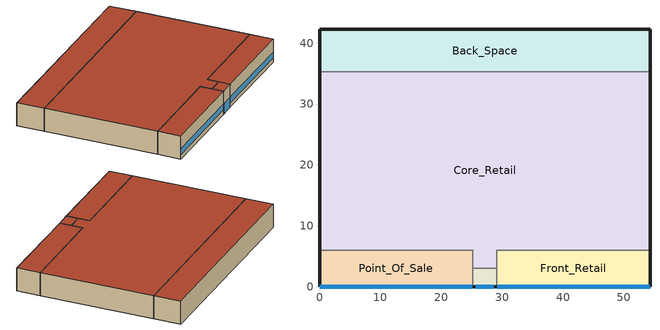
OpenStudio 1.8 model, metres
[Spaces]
Core_Retail
 floor ground: 54.27,35.27 54.27,6 29.14,6 29.14,3 25.14,3 25.14,6 0,6 0,35.27 z0
 wall outside: 54.27,6 54.27,35.27 / 0,35.27 0,6 z0:6.1
 wall to Point_Of_Sale: 0,6 25.14,6 25.14,3 z0:6.1
 wall to Back_Space: 54.27,35.27 0,35.27 z0:6.1
 wall to Front_Retail: 29.14,3 29.14,6 54.27,6 z0:6.1
 wall to Front_Entry: 25.14,3 29.14,3 z0:6.1
 roof outside: 29.14,3 29.14,6 54.27,6 54.27,35.27 0,35.27 0,6 25.14,6 25.14,3 z6.1
Front_Retail
 floor ground: 54.27,6 54.27,0 29.14,0 29.14,6 z0
 wall outside: 29.14,0 54.27,0 54.27,6 z0:6.1
 wall to Front_Entry: 29.14,3 29.14,0 z0:6.1
 window: 29.19,0 54.22,0 z1.14:2.66
 roof outside: 54.27,0 54.27,6 29.14,6 29.14,0 z6.1
Back_Space
 floor ground: 54.27,42.27 54.27,35.27 0,35.27 0,42.27 z0
 wall outside: 54.27,35.27 54.27,42.27 0,42.27 0,35.27 z0:6.1
 roof outside: 54.27,35.27 54.27,42.27 0,42.27 0,35.27 z6.1
Front_Entry
 floor ground: 29.14,3 29.14,0 25.14,0 25.14,3 z0
 wall outside: 25.14,0 29.14,0 z0:6.1
 wall to Point_Of_Sale: 25.14,3 25.14,0 z0:6.1
 window: 25.64,0 28.64,0 z0.05:2.66
 roof outside: 29.14,0 29.14,3 25.14,3 25.14,0 z6.1
Point_Of_Sale
 floor ground: 25.14,6 25.14,0 0,0 0,6 z0
 wall outside: 0,6 0,0 25.14,0 z0:6.1
 window: 0.05,0 25.09,0 z1.14:2.66
 roof outside: 25.14,0 25.14,6 0,6 0,0 z6.1
[Site]
USA TX-HOUSTON: Latitude {deg}=29.97; Longitude {deg}=-95.37; Time Zone {hr}=-6; Elevation {m}=33; Terrain=City
[Building]
Ref Bldg Stand-alone Retail Pre1980_v1.3_5.0: North Axis {deg}=0
[Space] Part of Total Floor Area=Yes
Front_Entry; Core_Retail; Point_Of_Sale; Front_Retail; Back_Space
